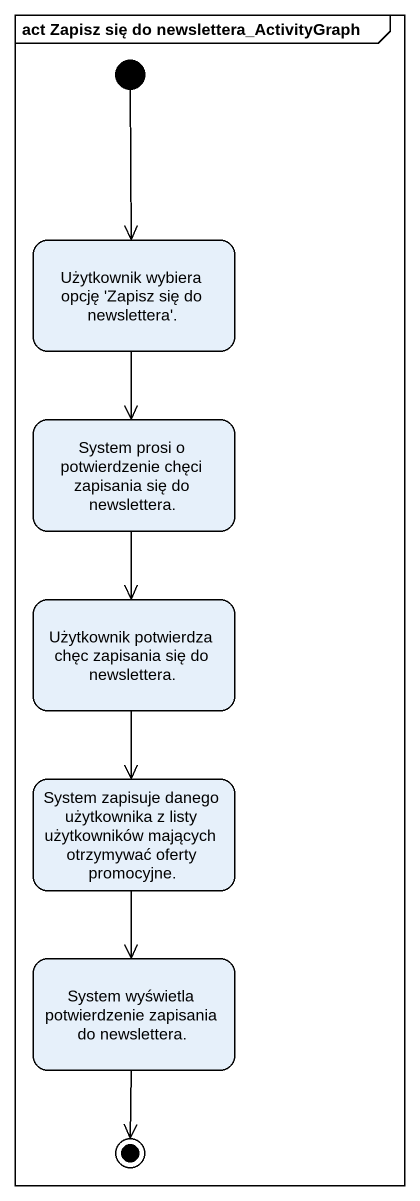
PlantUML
@startuml
mainframe act Zapisz się do newslettera_ActivityGraph
hide empty description
state "Użytkownik wybiera opcję 'Zapisz się do newslettera'." as Użytkownik_wybiera_opcję
state "System prosi o potwierdzenie chęci zapisania się do newslettera." as System_prosi_o
state "Użytkownik potwierdza chęc zapisania się do newslettera." as Użytkownik_potwierdza_chęc
state "System zapisuje danego użytkownika z listy użytkowników mających otrzymywać oferty promocyjne." as System_zapisuje_danego
state "System wyświetla potwierdzenie zapisania do newslettera." as System_wyświetla
[*] --> Użytkownik_wybiera_opcję
Użytkownik_wybiera_opcję --> System_prosi_o
System_prosi_o --> Użytkownik_potwierdza_chęc
Użytkownik_potwierdza_chęc --> System_zapisuje_danego
System_zapisuje_danego --> System_wyświetla
System_wyświetla --> [*]
@enduml
